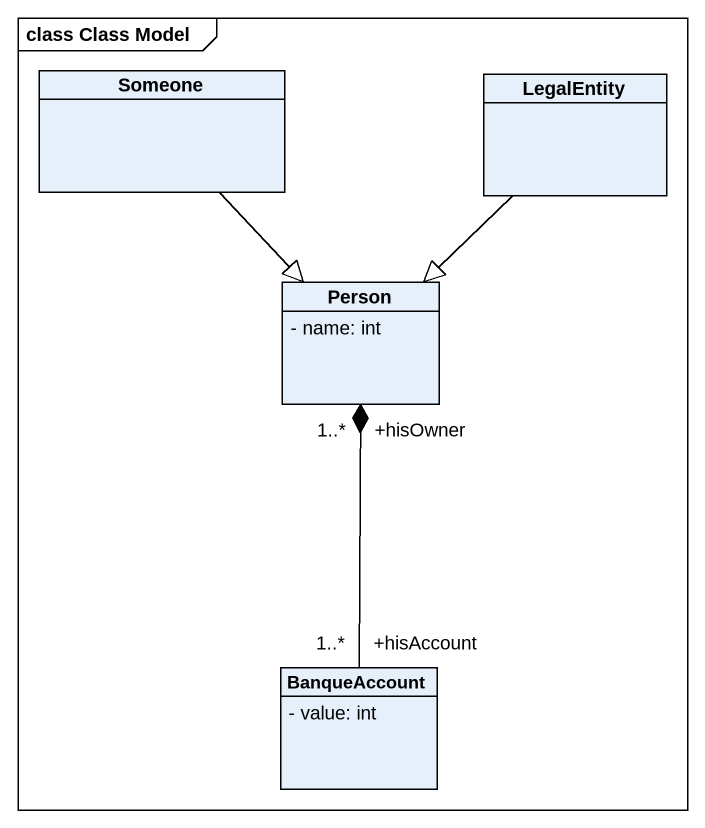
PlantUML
@startuml
mainframe class Class Model
hide circle
hide empty members
skinparam classAttributeIconSize 0
class Someone
class LegalEntity
class "Person" as Person_ {
  - name: int
}
class BanqueAccount {
  - value: int
}
Someone --|> Person_
LegalEntity --|> Person_
BanqueAccount "+hisAccount\n1..*" -up-* "+hisOwner\n1..*" Person_
@enduml
